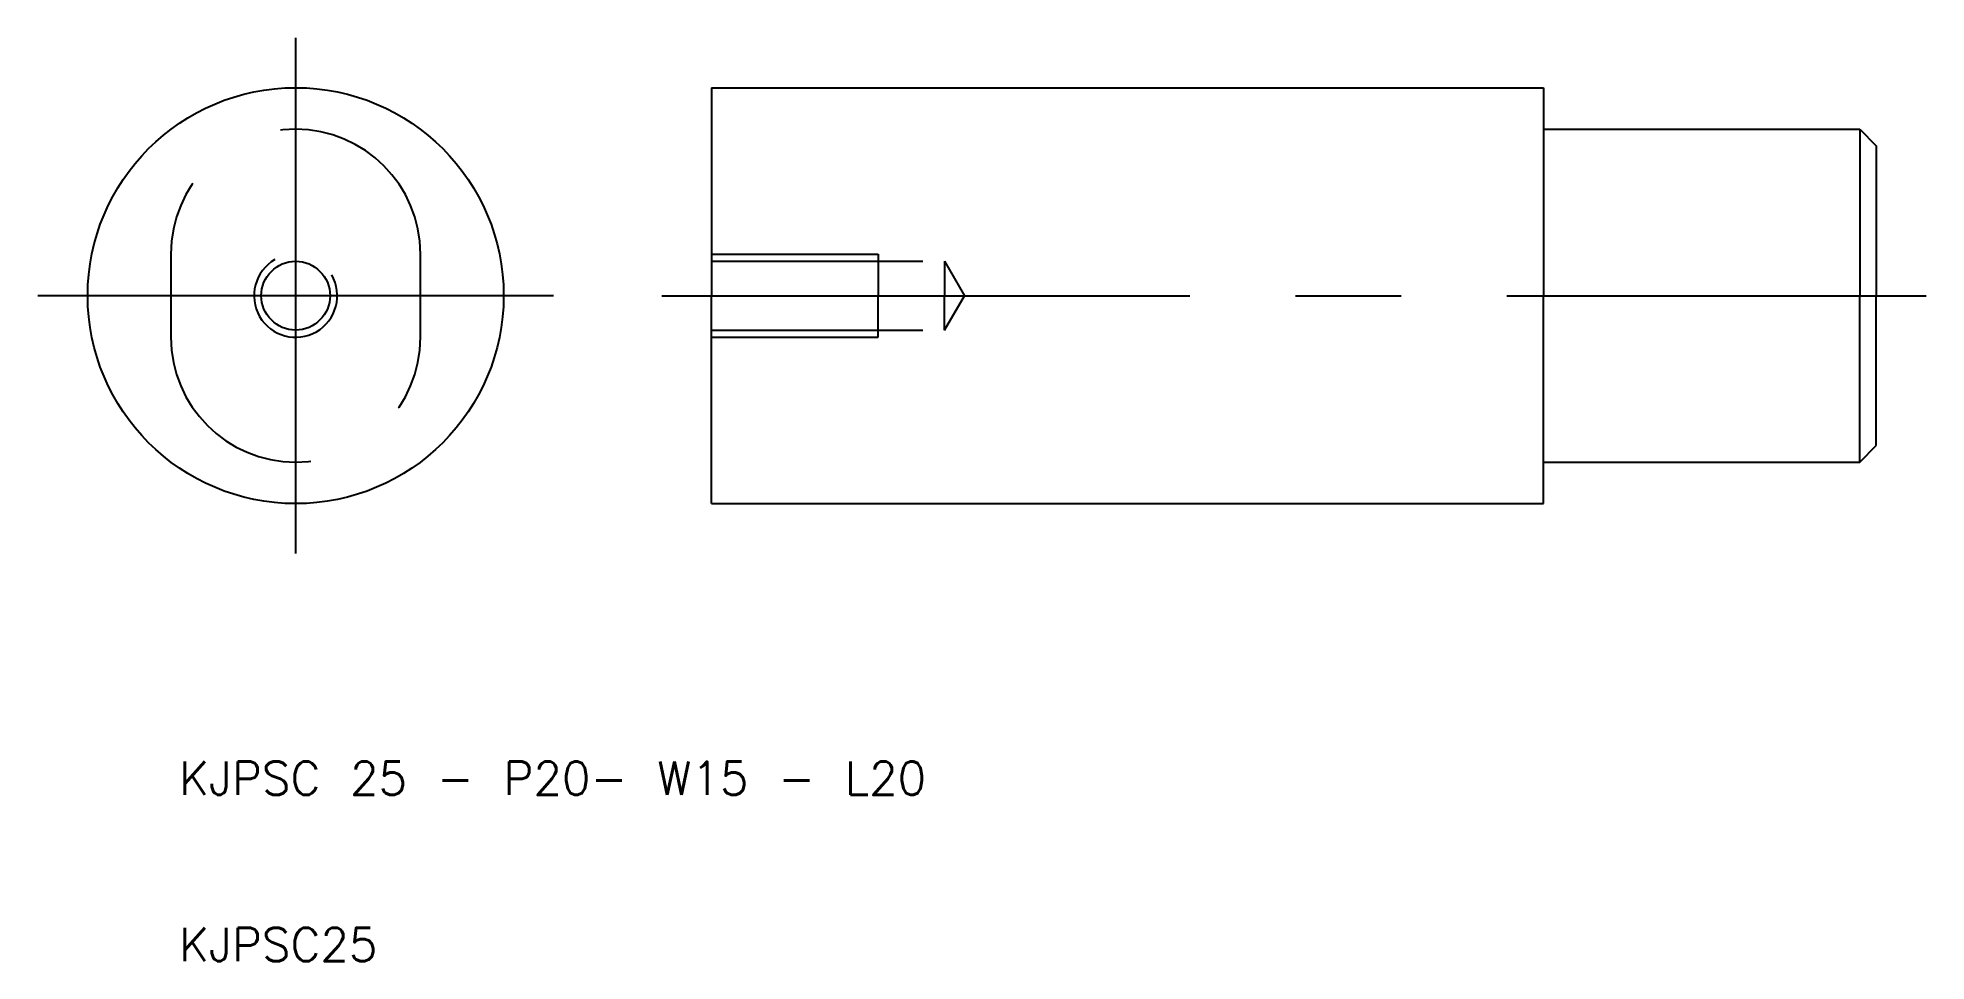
# Model space of a CAD drawing. Extents: x 1 to 115, y 10 to 66.
import ezdxf

# ---------------------------------------------------------------- set-up
doc = ezdxf.new("R2010")
doc.units = 0
doc.linetypes.add('CENTER', pattern=[50.8, 31.75, -6.35, 6.35, -6.35])
doc.linetypes.add('DASHED', pattern=[19.05, 12.7, -6.35])
doc.layers.get('0').update_dxf_attribs({"linetype": 'CONTINUOUS'})
doc.layers.add('CENTER', color=1, linetype='CENTER')
doc.styles.get("Standard").update_dxf_attribs({"font": 'txt.shx'})

msp = doc.modelspace()

# ---------------------------------------------------------------- linework, layer by layer
for p, q in [((42, 62.5), (42, 50)), ((42, 62.5), (92, 62.5)), ((92, 62.5), (92, 60)), ((92, 60), (92, 50)), ((92, 60), (111, 60)), ((111, 60), (111, 50)), ((111, 60), (112, 59)), ((112, 59), (112, 50)), ((42, 37.5), (42, 50)), ((92, 40), (92, 50)), ((111, 40), (111, 50)), ((112, 41), (112, 50)), ((111, 40), (112, 41)), ((92, 37.5), (92, 40)), ((92, 40), (111, 40)), ((42, 37.5), (92, 37.5))]:
    msp.add_line(p, q)
at = {"color": 3, "linetype": 'DASHED'}
for p, q in [((9.5, 52.5), (9.5, 47.5)), ((24.5, 47.5), (24.5, 52.5)), ((42, 52.5), (52, 52.5)), ((52, 52.5), (52, 50)), ((42, 52.066), (56, 52.066)), ((56, 52.066), (57.193, 50)), ((56, 52.066), (56, 50)), ((52, 47.5), (52, 50)), ((56, 47.934), (56, 50)), ((56, 47.934), (57.193, 50)), ((42, 47.934), (56, 47.934)), ((42, 47.5), (52, 47.5))]:
    msp.add_line(p, q, dxfattribs=at)
for radius in [12.5, 2.066]:
    msp.add_circle((17, 50), radius)
for centre, start, end in [((17, 52.5), 0, 180), ((17, 47.5), 180, 0)]:
    msp.add_arc(centre, 7.5, start, end, dxfattribs=at)
at = {"color": 3}
msp.add_arc((17, 50), 2.5, 120, 30, dxfattribs=at)
at = {"layer": 'CENTER'}
for p, q in [((17, 65.5), (17, 34.5)), ((32.5, 50), (1.5, 50)), ((39, 50), (115, 50))]:
    msp.add_line(p, q, dxfattribs=at)

# ---------------------------------------------------------------- texts
for s, p in [('KJPSC 25 - P20- W15 - L20', (10, 20)), ('KJPSC25', (10, 10))]:
    msp.add_text(s, height=2).set_placement(p)

doc.saveas('drawing.dxf')
